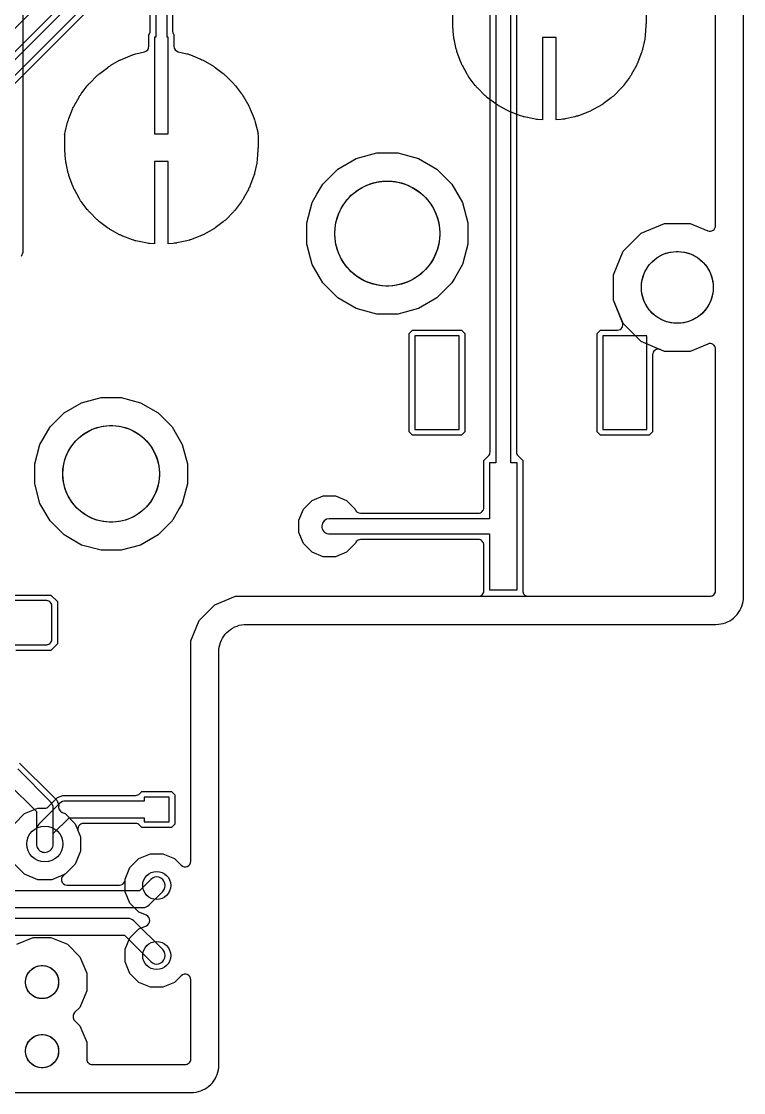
# Model space of a CAD drawing. Header units: millimetres. Extents: x -2 to 70, y 0 to 114.
# Drawn here: x 43.35 to 69.5, y 0 to 38.78 of the extents above; entities that cross this region are included whole.
import ezdxf

# ---------------------------------------------------------------- set-up
doc = ezdxf.new("R2010")
doc.units = ezdxf.units.MM

msp = doc.modelspace()

# ---------------------------------------------------------------- linework, layer by layer
at = {"layer": '16_copper'}
for points in [[(61.278, 45.845), (61.278, 23.193, 0.198912), (61.338, 23.05), (61.503, 22.884), (61.503, 18.169, 0.414214), (61.706, 17.966), (68.281, 17.966), (68.282, 17.966, 0.413029), (68.484, 18.169), (68.484, 26.912, 0.534514), (68.203, 27.1), (67.561, 26.834), (66.639, 26.834), (66.484, 26.898, 0.534514), (66.203, 26.711), (66.203, 23.916), (66.084, 23.797), (64.316, 23.797), (64.197, 23.916), (64.197, 27.484), (64.316, 27.603), (64.93, 27.603, 0.534514), (65.118, 27.884), (64.784, 28.689), (64.784, 29.611), (65.137, 30.462), (65.788, 31.113), (66.639, 31.466), (67.561, 31.466), (68.203, 31.2, 0.534514), (68.484, 31.388), (68.484, 61.355, 0.534518)], [(43.102, 9.734), (43.466, 10.098), (43.942, 10.295), (44.193, 10.295, 0.198912), (44.336, 10.355), (44.662, 10.681), (44.849, 10.758), (47.486, 10.758, 0.198912), (47.63, 10.818), (47.716, 10.903), (48.784, 10.903), (48.903, 10.784), (48.903, 9.716), (48.784, 9.597), (47.716, 9.597), (47.63, 9.682, 0.198912), (47.486, 9.742), (45.599, 9.742, 0.534514), (45.411, 9.461), (45.495, 9.258), (45.495, 8.742), (45.298, 8.266), (44.934, 7.902, 0.836311), (45.005, 7.508), (46.904, 7.508, 0.318165), (47.095, 7.644), (47.096, 7.644, 0.093958), (47.107, 7.727), (47.281, 8.147), (47.603, 8.469), (48.023, 8.643), (48.477, 8.643), (48.897, 8.469), (49.137, 8.229, 0.668179), (49.484, 8.373), (49.484, 16.351), (49.791, 17.092), (50.358, 17.659), (51.099, 17.966), (59.894, 17.966, 0.414214), (60.097, 18.169), (60.097, 19.819, 0.414214), (59.894, 20.022), (55.632, 20.022, 0.222879), (55.476, 19.949), (55.467, 19.937, 0.077951), (55.435, 19.875), (55.125, 19.565), (54.719, 19.397), (54.281, 19.397), (53.875, 19.565), (53.565, 19.875), (53.397, 20.281), (53.397, 20.719), (53.565, 21.125), (53.875, 21.435), (54.281, 21.603), (54.719, 21.603), (55.125, 21.435), (55.435, 21.125, 0.334426), (55.632, 20.978), (59.894, 20.978, 0.414214), (60.097, 21.181), (60.097, 22.884), (60.262, 23.05, 0.198912), (60.322, 23.193), (60.322, 45.468, 0.198912)], [(60.525, 45.636), (60.525, 22.8), (60.3, 22.8), (60.3, 20.775), (54.5, 20.775, 0.939016), (54.466, 20.227), (54.5, 20.225), (60.3, 20.225), (60.3, 18.2), (61.3, 18.2), (61.3, 22.8), (61.075, 22.8), (61.075, 45.75, 0.198912)], [(22.525, 6.695), (47.75, 6.695), (47.762, 6.696, 0.188703), (47.966, 6.784), (48.466, 7.284, 1), (48.034, 7.716), (47.624, 7.305), (22.651, 7.305)]]:
    msp.add_lwpolyline(points, format="xyb", dxfattribs=at)
msp.add_lwpolyline([(43.406, 43.312), (43.406, 30.419), (43.345, 30.27)], dxfattribs=at)
for points in [[(56.216, 28.184), (55.474, 28.383), (54.81, 28.767), (54.267, 29.31), (53.883, 29.974), (53.684, 30.716), (53.684, 31.484), (53.883, 32.226), (54.053, 32.521), (54.053, 32.521), (54.053, 32.521), (54.267, 32.89), (54.81, 33.433), (55.474, 33.817), (56.216, 34.016), (56.984, 34.016), (57.726, 33.817), (58.39, 33.433), (58.933, 32.89), (59.317, 32.226), (59.516, 31.484), (59.516, 30.716), (59.317, 29.974), (59.027, 29.471), (59.027, 29.471), (59.027, 29.471), (58.933, 29.31), (58.39, 28.767), (57.726, 28.383), (56.984, 28.184)], [(57.516, 23.797), (57.397, 23.916), (57.397, 27.484), (57.516, 27.603), (59.284, 27.603), (59.403, 27.484), (59.403, 23.916), (59.284, 23.797)], [(59.2, 27.4), (57.6, 27.4), (57.6, 24), (59.2, 24)], [(66, 27.4), (64.4, 27.4), (64.4, 24), (66, 24)]]:
    msp.add_lwpolyline(points, close=True, dxfattribs=at)
for points in [[(46.236, 19.634), (45.532, 19.823), (44.902, 20.187), (44.387, 20.702), (44.023, 21.332), (43.834, 22.036), (43.834, 22.764), (44.023, 23.468), (44.087, 23.58), (44.087, 23.58), (44.087, 23.58), (44.387, 24.098), (44.902, 24.613), (45.532, 24.977), (46.236, 25.166), (46.964, 25.166), (47.668, 24.977), (48.298, 24.613), (48.813, 24.098), (49.177, 23.468), (49.366, 22.764), (49.366, 22.036), (49.177, 21.332), (49.066, 21.14), (49.066, 21.14), (49.066, 21.14), (48.832, 20.733, 0.043018), (48.813, 20.702), (48.298, 20.187), (47.668, 19.823), (46.964, 19.634)], [(44.245, 8.699, 0.37152), (44.505, 9), (44.505, 9.374), (45.076, 9.945), (47.8, 9.945), (47.8, 9.8), (48.7, 9.8), (48.7, 10.7), (47.8, 10.7), (47.8, 10.555), (44.95, 10.555, 0.198912), (44.734, 10.466), (43.984, 9.716, 0.198912), (43.895, 9.5), (43.895, 9), (43.898, 8.956), (43.908, 8.914), (43.923, 8.873), (43.944, 8.835), (43.97, 8.8), (44.001, 8.769), (44.036, 8.743), (44.074, 8.722), (44.115, 8.707), (44.158, 8.698), (44.201, 8.695)], [(30.607, 4.291, 0.188703), (30.811, 4.379), (32.126, 5.695), (47.084, 5.695), (48.034, 4.744, 1), (48.466, 5.176), (47.426, 6.216, 0.198912), (47.21, 6.305), (32, 6.305, 0.198912), (31.784, 6.216), (30.469, 4.9), (14.6, 4.9, 0.042285), (14.549, 4.895), (13.5, 4.895), (13.5, 4.295), (14.549, 4.295, 0.041821), (14.6, 4.29), (30.595, 4.29)]]:
    msp.add_lwpolyline(points, format="xyb", close=True, dxfattribs=at)
at = {"layer": '1_copper'}
for points in [[(48.67, 38.21), (48.623, 38.21), (48.623, 40.836), (51.584, 43.797), (61.5, 43.797, 0.198912), (61.644, 43.856), (64.144, 46.356, 0.198912), (64.203, 46.5), (64.203, 67.681, 0.947182), (63.832, 68.34), (63.789, 68.315, 0.541741), (63.797, 67.681), (63.797, 46.584), (61.416, 44.203), (51.5, 44.203, 0.198912), (51.356, 44.144), (48.276, 41.064, 0.198912), (48.217, 40.92), (48.217, 38.21), (48.17, 38.21), (48.17, 34.71), (48.67, 34.71)], [(46.236, 19.634), (45.532, 19.823), (44.902, 20.187), (44.387, 20.702), (44.023, 21.332), (43.834, 22.036), (43.834, 22.764), (44.023, 23.468), (44.087, 23.58), (44.087, 23.58), (44.087, 23.58), (44.387, 24.098), (44.902, 24.613), (45.532, 24.977), (46.236, 25.166), (46.964, 25.166), (47.668, 24.977), (48.298, 24.613), (48.813, 24.098), (49.177, 23.468), (49.366, 22.764), (49.366, 22.036), (49.177, 21.332), (49.066, 21.14), (49.066, 21.14), (49.066, 21.14), (48.832, 20.733, 0.043018), (48.813, 20.702), (48.298, 20.187), (47.668, 19.823), (46.964, 19.634)]]:
    msp.add_lwpolyline(points, format="xyb", close=True, dxfattribs=at)
for points in [[(43.185, 5.37), (43.779, 5.616), (44.421, 5.616), (45.015, 5.37), (45.47, 4.915), (45.716, 4.321), (45.716, 3.679), (45.47, 3.085), (45.279, 2.894, 0.414214), (45.279, 2.606), (45.47, 2.415), (45.716, 1.821), (45.716, 1.219, 0.414214), (45.919, 1.016), (49.281, 1.016, 0.414214), (49.484, 1.219), (49.484, 4.087, 0.668179), (49.137, 4.231), (48.897, 3.991), (48.477, 3.817), (48.023, 3.817), (47.603, 3.991), (47.281, 4.313), (47.107, 4.733), (47.107, 5.187), (47.281, 5.607), (47.603, 5.929), (47.876, 6.042, 0.66818), (47.876, 6.418), (47.603, 6.531), (47.281, 6.853), (47.107, 7.273), (47.107, 7.727), (47.281, 8.147), (47.603, 8.469), (48.023, 8.643), (48.477, 8.643), (48.897, 8.469), (49.137, 8.229, 0.668179), (49.484, 8.373), (49.484, 16.351), (49.791, 17.092), (50.358, 17.659), (51.099, 17.966), (68.281, 17.966, 0.414214), (68.484, 18.169), (68.484, 26.912, 0.534514), (68.203, 27.1), (67.561, 26.834), (66.639, 26.834), (65.788, 27.187), (65.137, 27.838), (64.784, 28.689), (64.784, 29.611), (65.137, 30.462), (65.788, 31.113), (66.639, 31.466), (67.561, 31.466), (68.203, 31.2, 0.534514), (68.484, 31.388), (68.484, 61.355, 0.534518)], [(50.345, 45.77), (32.521, 27.946, 0.198912)], [(50.856, 45.144), (34.606, 28.894, 0.198912)], [(47.667, 41.092), (35.216, 28.641, 0.198912)], [(48.826, 40.667), (48.826, 38.425, 0.13234), (48.854, 38.323), (48.86, 38.315, 0.025242), (48.873, 38.296), (48.873, 37.881, 0.344872), (49.028, 37.683), (49.341, 37.606, 0.038749), (49.376, 37.601), (49.379, 37.601, 0.113077), (49.471, 37.564), (49.81, 37.43, 0.038748), (49.844, 37.419), (49.847, 37.419, 0.113086), (49.933, 37.371), (50.25, 37.191, 0.038747), (50.283, 37.177), (50.286, 37.176, 0.113063), (50.365, 37.116), (50.655, 36.896, 0.038751), (50.685, 36.877), (50.688, 36.875, 0.113081), (50.758, 36.806), (51.016, 36.548, 0.038747), (51.043, 36.525), (51.046, 36.523, 0.113069), (51.106, 36.445), (51.326, 36.155, 0.038754), (51.35, 36.128), (51.353, 36.126, 0.113086), (51.401, 36.04), (51.581, 35.723, 0.038745), (51.601, 35.693), (51.603, 35.691, 0.113072), (51.64, 35.6), (51.774, 35.261, 0.038751), (51.79, 35.229), (51.792, 35.226, 0.113078), (51.816, 35.131), (51.906, 34.765, 0.022456), (51.913, 34.745), (51.918, 34.731, 0.090823), (51.92, 34.653), (51.92, 34.286, 0.036953), (51.923, 34.252), (51.921, 34.217, 0.097287), (51.915, 34.134), (51.889, 33.779, 0.033756), (51.89, 33.748), (51.89, 33.744, 0.114011), (51.87, 33.646), (51.793, 33.29, 0.033752), (51.789, 33.259), (51.788, 33.255, 0.114015), (51.755, 33.161), (51.627, 32.819, 0.033749), (51.619, 32.789), (51.618, 32.785, 0.114012), (51.571, 32.697), (51.397, 32.377, 0.033737), (51.384, 32.348), (51.383, 32.344, 0.114015), (51.324, 32.264), (51.106, 31.972, 0.033718), (51.089, 31.946), (51.087, 31.942, 0.114016), (51.017, 31.87), (50.76, 31.613, 0.033753), (50.74, 31.589), (50.737, 31.585, 0.114018), (50.658, 31.524), (50.366, 31.306, 0.033713), (50.343, 31.285), (50.34, 31.282, 0.114016), (50.253, 31.233), (49.933, 31.059, 0.033753), (49.907, 31.041), (49.904, 31.039, 0.114012), (49.811, 31.003), (49.469, 30.875, 0.033757), (49.441, 30.862), (49.437, 30.86, 0.114014), (49.34, 30.837), (48.984, 30.76, 0.033762), (48.954, 30.751), (48.95, 30.749, 0.114012), (48.851, 30.741), (48.67, 30.728), (48.67, 33.71), (48.17, 33.71), (48.17, 30.728), (47.989, 30.741, 0.033756), (47.958, 30.74), (47.954, 30.74, 0.114009), (47.856, 30.76), (47.5, 30.837, 0.033752), (47.469, 30.841), (47.465, 30.842, 0.114015), (47.371, 30.875), (47.029, 31.003, 0.033749), (46.999, 31.011), (46.995, 31.012, 0.114012), (46.907, 31.059), (46.587, 31.233, 0.033737), (46.558, 31.246), (46.554, 31.247, 0.114011), (46.474, 31.306), (46.182, 31.524, 0.033723), (46.156, 31.541), (46.152, 31.543, 0.114013), (46.08, 31.613), (45.823, 31.87, 0.033746), (45.799, 31.89), (45.795, 31.893, 0.114012), (45.734, 31.972), (45.516, 32.264, 0.033751), (45.495, 32.287), (45.492, 32.29, 0.114016), (45.443, 32.377), (45.269, 32.697, 0.033753), (45.251, 32.723), (45.249, 32.726, 0.114012), (45.213, 32.819), (45.085, 33.161, 0.033757), (45.072, 33.189), (45.07, 33.193, 0.114014), (45.047, 33.29), (44.97, 33.646, 0.033762), (44.961, 33.676), (44.959, 33.68, 0.114012), (44.951, 33.779), (44.925, 34.134, 0.036945), (44.92, 34.168), (44.92, 34.203, 0.09731), (44.92, 34.286), (44.92, 34.653, 0.02248), (44.918, 34.675), (44.917, 34.689, 0.090825), (44.934, 34.765), (45.024, 35.131, 0.038749), (45.029, 35.166), (45.029, 35.169, 0.113077), (45.066, 35.261), (45.2, 35.6, 0.038748), (45.211, 35.634), (45.211, 35.637, 0.113082), (45.259, 35.723), (45.439, 36.04, 0.038748), (45.453, 36.073), (45.454, 36.076, 0.11307), (45.514, 36.155), (45.734, 36.445, 0.038751), (45.753, 36.475), (45.755, 36.478, 0.113081), (45.824, 36.548), (46.082, 36.806, 0.038747), (46.105, 36.833), (46.107, 36.836, 0.113069), (46.185, 36.896), (46.475, 37.116, 0.038754), (46.502, 37.14), (46.504, 37.143, 0.113086), (46.59, 37.191), (46.907, 37.371, 0.038745), (46.937, 37.391), (46.939, 37.393, 0.113072), (47.03, 37.43), (47.369, 37.564, 0.038751), (47.401, 37.58), (47.404, 37.582, 0.113078), (47.499, 37.606), (47.812, 37.683, 0.344872), (47.967, 37.881), (47.967, 38.296, 0.174695), (48.014, 38.425), (48.014, 40.948, 0.668179)], [(65.97, 39.143), (65.97, 38.776, 0.036953), (65.973, 38.742), (65.971, 38.707, 0.097287), (65.965, 38.624), (65.939, 38.269, 0.033756), (65.94, 38.238), (65.94, 38.234, 0.114011), (65.92, 38.136), (65.843, 37.78, 0.033752), (65.839, 37.749), (65.838, 37.745, 0.114015), (65.805, 37.651), (65.677, 37.309, 0.033749), (65.669, 37.279), (65.668, 37.275, 0.114012), (65.621, 37.187), (65.447, 36.867, 0.033737), (65.434, 36.838), (65.433, 36.834, 0.114018), (65.374, 36.754), (65.156, 36.462, 0.033731), (65.139, 36.436), (65.137, 36.432, 0.114015), (65.067, 36.36), (64.81, 36.103, 0.033753), (64.79, 36.079), (64.787, 36.075, 0.114013), (64.708, 36.014), (64.416, 35.796, 0.033751), (64.393, 35.775), (64.39, 35.772, 0.114016), (64.303, 35.723), (63.983, 35.549, 0.033753), (63.957, 35.531), (63.954, 35.529, 0.114012), (63.861, 35.493), (63.519, 35.365, 0.033757), (63.491, 35.352), (63.487, 35.35, 0.114014), (63.39, 35.327), (63.034, 35.25, 0.033762), (63.004, 35.241), (63, 35.239, 0.114012), (62.901, 35.231), (62.72, 35.218), (62.72, 38.2), (62.22, 38.2), (62.22, 35.218), (62.039, 35.231, 0.033756), (62.008, 35.23), (62.004, 35.23, 0.114011), (61.906, 35.25), (61.55, 35.327, 0.033752), (61.519, 35.331), (61.515, 35.332, 0.114015), (61.421, 35.365), (61.079, 35.493, 0.033749), (61.049, 35.501), (61.045, 35.502, 0.114012), (60.957, 35.549), (60.637, 35.723, 0.033737), (60.608, 35.736), (60.604, 35.737, 0.114011), (60.524, 35.796), (60.232, 36.014, 0.033723), (60.206, 36.031), (60.202, 36.033, 0.114013), (60.13, 36.103), (59.873, 36.36, 0.033753), (59.849, 36.38), (59.845, 36.383, 0.114018), (59.784, 36.462), (59.566, 36.754, 0.033713), (59.545, 36.777), (59.542, 36.78, 0.114016), (59.493, 36.867), (59.319, 37.187, 0.033753), (59.301, 37.213), (59.299, 37.216, 0.114012), (59.263, 37.309), (59.135, 37.651, 0.033757), (59.122, 37.679), (59.12, 37.683, 0.114014), (59.097, 37.78), (59.02, 38.136, 0.033751), (59.011, 38.166), (59.009, 38.17, 0.11401), (59.001, 38.269), (58.975, 38.624, 0.036945), (58.97, 38.658), (58.97, 38.693, 0.09731), (58.97, 38.776), (58.97, 39.143, 0.02248)], [(42.888, 18.013), (44.422, 18.013), (44.658, 17.777), (44.658, 16.243), (44.422, 16.007), (43.154, 16.007, 0.198912)], [(42.874, 11.195), (43.895, 10.174), (43.895, 9), (43.898, 8.956), (43.908, 8.914), (43.923, 8.873), (43.944, 8.835), (43.97, 8.8), (44.001, 8.769), (44.036, 8.743), (44.074, 8.722), (44.115, 8.707), (44.158, 8.698), (44.201, 8.695), (44.245, 8.699, 0.37152), (44.505, 9), (44.505, 10.3, 0.198912), (44.416, 10.516), (43.216, 11.716, 0.198912)], [(43.288, 11.931), (44.459, 10.759), (44.459, 10.759), (44.631, 10.588), (44.708, 10.401, 0.401002), (44.833, 10.14), (44.934, 10.098), (45.298, 9.734), (45.495, 9.258), (45.495, 8.742), (45.298, 8.266), (44.934, 7.902), (44.458, 7.705), (43.942, 7.705), (43.466, 7.902), (43.102, 8.266, 0.675422)]]:
    msp.add_lwpolyline(points, format="xyb", dxfattribs=at)
for points in [[(34.405, 28.98), (50.77, 45.345)], [(34.953, 28.666), (51.084, 44.797)], [(43.035, 16.21), (44.275, 16.21), (44.313, 16.218), (44.35, 16.233), (44.382, 16.255), (44.41, 16.283), (44.432, 16.315), (44.447, 16.352), (44.455, 16.39), (44.455, 17.63), (44.447, 17.668), (44.432, 17.705), (44.41, 17.737), (44.382, 17.765), (44.35, 17.787), (44.313, 17.802), (44.275, 17.81), (43.035, 17.81)]]:
    msp.add_lwpolyline(points, dxfattribs=at)
msp.add_lwpolyline([(56.216, 28.184), (55.474, 28.383), (54.81, 28.767), (54.267, 29.31), (53.883, 29.974), (53.684, 30.716), (53.684, 31.484), (53.883, 32.226), (54.053, 32.521), (54.053, 32.521), (54.053, 32.521), (54.267, 32.89), (54.81, 33.433), (55.474, 33.817), (56.216, 34.016), (56.984, 34.016), (57.726, 33.817), (58.39, 33.433), (58.933, 32.89), (59.317, 32.226), (59.516, 31.484), (59.516, 30.716), (59.317, 29.974), (59.027, 29.471), (59.027, 29.471), (59.027, 29.471), (58.933, 29.31), (58.39, 28.767), (57.726, 28.383), (56.984, 28.184)], close=True, dxfattribs=at)
at = {"layer": 'drills_NPTH'}
for centre, radius in [((56.6, 31.1), 1.9), ((67.1, 29.15), 1.3), ((46.6, 22.4), 1.75), ((44.1, 4), 0.6), ((44.1, 1.5), 0.6)]:
    msp.add_circle(centre, radius, dxfattribs=at)
at = {"layer": 'drills_PTH'}
for centre, radius in [((44.2, 9), 0.65), ((48.25, 7.5), 0.508), ((48.25, 4.96), 0.508)]:
    msp.add_circle(centre, radius, dxfattribs=at)
at = {"layer": 'holes'}
for points in [[(58.5, 31.043), (58.493, 30.928), (58.479, 30.814), (58.459, 30.701), (58.431, 30.59), (58.397, 30.48), (58.356, 30.373), (58.309, 30.268), (58.256, 30.166), (58.196, 30.068), (58.131, 29.973), (58.06, 29.883), (57.984, 29.797), (57.903, 29.716), (57.817, 29.64), (57.727, 29.569), (57.632, 29.504), (57.534, 29.444), (57.432, 29.391), (57.327, 29.344), (57.22, 29.303), (57.11, 29.269), (56.999, 29.241), (56.886, 29.221), (56.772, 29.207), (56.657, 29.2), (56.543, 29.2), (56.428, 29.207), (56.314, 29.221), (56.201, 29.241), (56.09, 29.269), (55.98, 29.303), (55.873, 29.344), (55.768, 29.391), (55.666, 29.444), (55.568, 29.504), (55.473, 29.569), (55.383, 29.64), (55.297, 29.716), (55.216, 29.797), (55.14, 29.883), (55.069, 29.973), (55.004, 30.068), (54.944, 30.166), (54.891, 30.268), (54.844, 30.373), (54.803, 30.48), (54.769, 30.59), (54.741, 30.701), (54.721, 30.814), (54.707, 30.928), (54.7, 31.043), (54.7, 31.157), (54.707, 31.272), (54.721, 31.386), (54.741, 31.499), (54.769, 31.61), (54.803, 31.72), (54.844, 31.827), (54.891, 31.932), (54.944, 32.034), (55.004, 32.132), (55.069, 32.227), (55.14, 32.317), (55.216, 32.403), (55.297, 32.484), (55.383, 32.56), (55.473, 32.631), (55.568, 32.696), (55.666, 32.756), (55.768, 32.809), (55.873, 32.856), (55.98, 32.897), (56.09, 32.931), (56.201, 32.959), (56.314, 32.979), (56.428, 32.993), (56.543, 33), (56.657, 33), (56.772, 32.993), (56.886, 32.979), (56.999, 32.959), (57.11, 32.931), (57.22, 32.897), (57.327, 32.856), (57.432, 32.809), (57.534, 32.756), (57.632, 32.696), (57.727, 32.631), (57.817, 32.56), (57.903, 32.484), (57.984, 32.403), (58.06, 32.317), (58.131, 32.227), (58.196, 32.132), (58.256, 32.034), (58.309, 31.932), (58.356, 31.827), (58.397, 31.72), (58.431, 31.61), (58.459, 31.499), (58.479, 31.386), (58.493, 31.272), (58.5, 31.157), (58.5, 31.043)], [(68.4, 29.104), (68.393, 29.011), (68.38, 28.919), (68.36, 28.828), (68.334, 28.739), (68.302, 28.652), (68.263, 28.568), (68.219, 28.486), (68.169, 28.408), (68.113, 28.334), (68.052, 28.264), (67.986, 28.198), (67.916, 28.137), (67.842, 28.081), (67.764, 28.031), (67.682, 27.987), (67.598, 27.948), (67.511, 27.916), (67.422, 27.89), (67.331, 27.87), (67.239, 27.857), (67.146, 27.85), (67.054, 27.85), (66.961, 27.857), (66.869, 27.87), (66.778, 27.89), (66.689, 27.916), (66.602, 27.948), (66.518, 27.987), (66.436, 28.031), (66.358, 28.081), (66.284, 28.137), (66.214, 28.198), (66.148, 28.264), (66.087, 28.334), (66.031, 28.408), (65.981, 28.486), (65.937, 28.568), (65.898, 28.652), (65.866, 28.739), (65.84, 28.828), (65.82, 28.919), (65.807, 29.011), (65.8, 29.104), (65.8, 29.196), (65.807, 29.289), (65.82, 29.381), (65.84, 29.472), (65.866, 29.561), (65.898, 29.648), (65.937, 29.732), (65.981, 29.814), (66.031, 29.892), (66.087, 29.966), (66.148, 30.036), (66.214, 30.102), (66.284, 30.163), (66.358, 30.219), (66.436, 30.269), (66.518, 30.313), (66.602, 30.352), (66.689, 30.384), (66.778, 30.41), (66.869, 30.43), (66.961, 30.443), (67.054, 30.45), (67.146, 30.45), (67.239, 30.443), (67.331, 30.43), (67.422, 30.41), (67.511, 30.384), (67.598, 30.352), (67.682, 30.313), (67.764, 30.269), (67.842, 30.219), (67.916, 30.163), (67.986, 30.102), (68.052, 30.036), (68.113, 29.966), (68.169, 29.892), (68.219, 29.814), (68.263, 29.732), (68.302, 29.648), (68.334, 29.561), (68.36, 29.472), (68.38, 29.381), (68.393, 29.289), (68.4, 29.196), (68.4, 29.104)], [(48.35, 22.343), (48.343, 22.228), (48.328, 22.115), (48.305, 22.002), (48.276, 21.892), (48.239, 21.783), (48.195, 21.677), (48.144, 21.575), (48.087, 21.475), (48.023, 21.38), (47.953, 21.289), (47.878, 21.203), (47.797, 21.122), (47.711, 21.047), (47.62, 20.977), (47.525, 20.913), (47.425, 20.856), (47.323, 20.805), (47.217, 20.761), (47.108, 20.724), (46.998, 20.695), (46.885, 20.672), (46.772, 20.657), (46.657, 20.65), (46.543, 20.65), (46.428, 20.657), (46.315, 20.672), (46.202, 20.695), (46.092, 20.724), (45.983, 20.761), (45.877, 20.805), (45.775, 20.856), (45.675, 20.913), (45.58, 20.977), (45.489, 21.047), (45.403, 21.122), (45.322, 21.203), (45.247, 21.289), (45.177, 21.38), (45.113, 21.475), (45.056, 21.575), (45.005, 21.677), (44.961, 21.783), (44.924, 21.892), (44.895, 22.002), (44.872, 22.115), (44.857, 22.228), (44.85, 22.343), (44.85, 22.457), (44.857, 22.572), (44.872, 22.685), (44.895, 22.798), (44.924, 22.908), (44.961, 23.017), (45.005, 23.123), (45.056, 23.225), (45.113, 23.325), (45.177, 23.42), (45.247, 23.511), (45.322, 23.597), (45.403, 23.678), (45.489, 23.753), (45.58, 23.823), (45.675, 23.887), (45.775, 23.944), (45.877, 23.995), (45.983, 24.039), (46.092, 24.076), (46.202, 24.105), (46.315, 24.128), (46.428, 24.143), (46.543, 24.15), (46.657, 24.15), (46.772, 24.143), (46.885, 24.128), (46.998, 24.105), (47.108, 24.076), (47.217, 24.039), (47.323, 23.995), (47.425, 23.944), (47.525, 23.887), (47.62, 23.823), (47.711, 23.753), (47.797, 23.678), (47.878, 23.597), (47.953, 23.511), (48.023, 23.42), (48.087, 23.325), (48.144, 23.225), (48.195, 23.123), (48.239, 23.017), (48.276, 22.908), (48.305, 22.798), (48.328, 22.685), (48.343, 22.572), (48.35, 22.457), (48.35, 22.343)], [(44.134, 4.6), (44.201, 4.592), (44.266, 4.577), (44.33, 4.555), (44.391, 4.526), (44.448, 4.49), (44.5, 4.448), (44.548, 4.4), (44.59, 4.348), (44.626, 4.291), (44.655, 4.23), (44.677, 4.166), (44.692, 4.101), (44.7, 4.034), (44.7, 3.966), (44.692, 3.899), (44.677, 3.834), (44.655, 3.77), (44.626, 3.709), (44.59, 3.652), (44.548, 3.6), (44.5, 3.552), (44.448, 3.51), (44.391, 3.474), (44.33, 3.445), (44.266, 3.423), (44.201, 3.408), (44.134, 3.4), (44.066, 3.4), (43.999, 3.408), (43.934, 3.423), (43.87, 3.445), (43.809, 3.474), (43.752, 3.51), (43.7, 3.552), (43.652, 3.6), (43.61, 3.652), (43.574, 3.709), (43.545, 3.77), (43.523, 3.834), (43.508, 3.899), (43.5, 3.966), (43.5, 4.034), (43.508, 4.101), (43.523, 4.166), (43.545, 4.23), (43.574, 4.291), (43.61, 4.348), (43.652, 4.4), (43.7, 4.448), (43.752, 4.49), (43.809, 4.526), (43.87, 4.555), (43.934, 4.577), (43.999, 4.592), (44.066, 4.6), (44.134, 4.6)], [(44.134, 2.1), (44.201, 2.092), (44.266, 2.077), (44.33, 2.055), (44.391, 2.026), (44.448, 1.99), (44.5, 1.948), (44.548, 1.9), (44.59, 1.848), (44.626, 1.791), (44.655, 1.73), (44.677, 1.666), (44.692, 1.601), (44.7, 1.534), (44.7, 1.466), (44.692, 1.399), (44.677, 1.334), (44.655, 1.27), (44.626, 1.209), (44.59, 1.152), (44.548, 1.1), (44.5, 1.052), (44.448, 1.01), (44.391, 0.974), (44.33, 0.945), (44.266, 0.923), (44.201, 0.908), (44.134, 0.9), (44.066, 0.9), (43.999, 0.908), (43.934, 0.923), (43.87, 0.945), (43.809, 0.974), (43.752, 1.01), (43.7, 1.052), (43.652, 1.1), (43.61, 1.152), (43.574, 1.209), (43.545, 1.27), (43.523, 1.334), (43.508, 1.399), (43.5, 1.466), (43.5, 1.534), (43.508, 1.601), (43.523, 1.666), (43.545, 1.73), (43.574, 1.791), (43.61, 1.848), (43.652, 1.9), (43.7, 1.948), (43.752, 1.99), (43.809, 2.026), (43.87, 2.055), (43.934, 2.077), (43.999, 2.092), (44.066, 2.1), (44.134, 2.1)]]:
    msp.add_lwpolyline(points, close=True, dxfattribs=at)
at = {"layer": 'outline'}
msp.add_lwpolyline([(43, 0), (49.5, 0), (49.587, 0.004), (49.674, 0.015), (49.759, 0.034), (49.842, 0.06), (49.923, 0.094), (50, 0.134), (50.074, 0.181), (50.143, 0.234), (50.207, 0.293), (50.266, 0.357), (50.319, 0.426), (50.366, 0.5), (50.406, 0.577), (50.44, 0.658), (50.466, 0.741), (50.485, 0.826), (50.496, 0.913), (50.5, 1), (50.5, 15.95), (50.504, 16.037), (50.515, 16.124), (50.534, 16.209), (50.56, 16.292), (50.594, 16.373), (50.634, 16.45), (50.681, 16.524), (50.734, 16.593), (50.793, 16.657), (50.857, 16.716), (50.926, 16.769), (51, 16.816), (51.077, 16.856), (51.158, 16.89), (51.241, 16.916), (51.326, 16.935), (51.413, 16.946), (51.5, 16.95), (68.5, 16.95), (68.587, 16.954), (68.674, 16.965), (68.759, 16.984), (68.842, 17.01), (68.923, 17.044), (69, 17.084), (69.074, 17.131), (69.143, 17.184), (69.207, 17.243), (69.266, 17.307), (69.319, 17.376), (69.366, 17.45), (69.406, 17.527), (69.44, 17.608), (69.466, 17.691), (69.485, 17.776), (69.496, 17.863), (69.5, 17.95), (69.5, 81.5)], dxfattribs=at)

doc.saveas('drawing.dxf')
